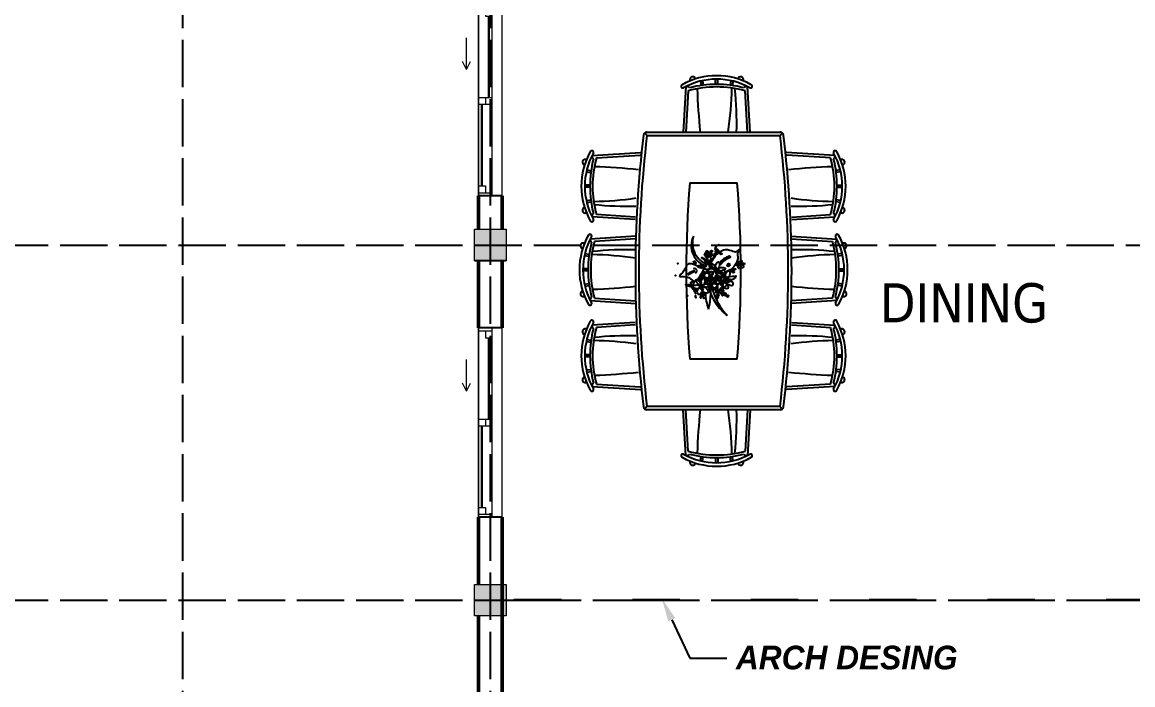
# Model space of a CAD drawing. Header units: inches. Extents: x 8351 to 42256, y 21052 to 33437.
# Drawn here: x 39915.1 to 40196.5, y 32830.3 to 32998.2 of the extents above; entities that cross this region are included whole.
import ezdxf
from ezdxf import colors
from ezdxf.entities.mleader import LeaderData, LeaderLine
from ezdxf.math import Vec2, Vec3

# ---------------------------------------------------------------- set-up
doc = ezdxf.new("R2010")
doc.units = ezdxf.units.IN
doc.header["$MEASUREMENT"] = 0
doc.linetypes.add('ACAD_ISO02W100', pattern=[15, 12, -3])
doc.linetypes.add('ACAD_ISO03W100', pattern=[30, 12, -18])
for name, color, linetype, lineweight in [('A-COLS', 52, 'Continuous', 9), ('A-DIM', 7, 'Continuous', 25), ('A-GLAZ', 160, 'Continuous', 13), ('A-TEXT', 7, 'Continuous', 25), ('A-WALL', 7, 'Continuous', 35)]:
    doc.layers.add(name, color=color, linetype=linetype, lineweight=lineweight)
for name, color, linetype in [('A-FUNTURE', 241, 'Continuous'), ('A-G-BEAM', 8, 'ACAD_ISO02W100'), ('LAYER2', 7, 'Continuous')]:
    doc.layers.add(name, color=color, linetype=linetype)
doc.styles.add('PDF Tahoma', font='tahoma.ttf')
doc.styles.get("Standard").update_dxf_attribs({"font": 'consolab.ttf', "height": 11})

# ---------------------------------------------------------------- blocks, each defined once
blk = doc.blocks.new('A$C71D65ADD')
at = {"layer": 'LAYER2', "linetype": 'ByBlock', "ltscale": 6}
h = blk.add_hatch(color=8, dxfattribs=at)
h.paths.add_polyline_path([(343.8, 318.6, 1), (329, 318.6, 1)])
h.paths.add_polyline_path([(309.4, 329.6, 1.000001), (296.5, 329.6, 1.000001)])
h.paths.add_polyline_path([(327.6, 202.8, 1), (339.2, 202.8, 1)])
h.paths.add_polyline_path([(384.4, 129.2, 1), (399.1, 129.2, 1)])
h.paths.add_polyline_path([(209.8, 242.3, 1), (201.1, 242.3, 1)])
edge = h.paths.add_edge_path()
edge.add_ellipse((259.3, 215), major_axis=(0.8, -32), ratio=0.456297, start_angle=134.88396, end_angle=204.80978)
edge.add_arc((264.2, 250.2), 13.3, 208.44522, 291.7172)
h.paths.add_polyline_path([(326.7, 334.1, 1), (315.1, 334.1, 1)])
h.paths.add_polyline_path([(240.6, 409.5, 1), (265.5, 409.5, 1)])
h = blk.add_hatch(color=3, dxfattribs=at)
h.paths.add_polyline_path([(483, 292.5, 1), (495.4, 292.5, 1)])
h.paths.add_polyline_path([(508.8, 259.9, 0.193175), (506.9, 264.7, -0.071099), (498.4, 265.9, 0.269317), (494.9, 259.9, 1.000001)])
blk.add_hatch(color=1, dxfattribs=at).paths.add_polyline_path([(407.8, 125.7, 0.483518), (395.3, 135.6, -0.273676), (399.1, 129.2, -0.589818), (387.8, 122.9, 0.87026)])
at = {"layer": 'LAYER2', "color": 3, "linetype": 'ByBlock', "ltscale": 6}
for centre, radius in [((253.1, 409.5), 12.4), ((295.9, 351.3), 7.78), ((264.2, 250.2), 13.3), ((278.8, 302.7), 10.2), ((303, 329.6), 6.46), ((320.9, 334.1), 5.78), ((338.4, 288), 10.4), ((336.4, 318.6), 7.36), ((489.2, 292.5), 6.22), ((501.9, 259.9), 6.94), ((205.4, 242.3), 4.33), ((233.1, 235.7), 18.8), ((333.4, 202.8), 5.78), ((391.7, 129.2), 7.36), ((397.6, 125.7), 10.2)]:
    blk.add_circle(centre, radius, dxfattribs=at)
at = {"layer": 'LAYER2', "color": 1, "linetype": 'ByBlock', "ltscale": 6}
for centre, radius in [((313.9, 294), 21.5), ((329.3, 264.1), 16.1), ((381, 293.7), 21.3)]:
    blk.add_circle(centre, radius, dxfattribs=at)
at = {"layer": 'LAYER2', "color": 8, "linetype": 'ByBlock', "ltscale": 6}
blk.add_circle((342.1, 168.9), 14.2, dxfattribs=at)
at = {"layer": 'LAYER2', "color": 3, "linetype": 'ByBlock', "ltscale": 6}
for centre, radius, start, end in [((324.8, 440), 4.99, 332.3767, 237.12596), ((47.6, 279.9), 315.6, 19.91219, 29.58996), ((55.3, 284.6), 315.6, 19.70731, 29.58996), ((545.6, 251.3), 166.9, 62.91009, 164.49177), ((566.2, 233.5), 175.3, 71.57179, 163.22532), ((325.4, -117.1), 413.2, 95.89339, 141.95957), ((341, -231.3), 502.3, 91.78754, 132.75016), ((188.7, -78.1), 386.1, 91.94687, 111.12091), ((186.5, 829.4), 564.2, 255.95137, 281.35481), ((188.7, -78.1), 386.1, 85.23107, 85.4239), ((188.7, -78.1), 386.1, 76.04029, 81.12682), ((483.7, 290.8), 25.6, 89.52524, 198.09614), ((466.6, 301.1), 7.25, 14.78506, 307.3859), ((472.8, 283.9), 10.6, 358.76988, 279.35478), ((476.2, 263.7), 9.89, 132.77094, 99.35478), ((449.3, 323.7), 35.7, 307.3859, 349.32328), ((490.2, 293.2), 13.4, 212.19892, 185.73197), ((507, 294.9), 30.2, 185.73197, 274.9709)]:
    blk.add_arc(centre, radius, start, end, dxfattribs=at)
at = {"layer": 'LAYER2', "color": 2, "linetype": 'ByBlock', "ltscale": 6}
for centre, radius, start, end in [((350.6, 391.8), 18.1, 196.67434, 39.17837), ((325.8, 76.8), 132.8, 15.91693, 57.60119), ((336.3, 83.9), 132.8, 15.91693, 57.60119), ((458.3, 117.5), 6.35, 222.21461, 51.0439)]:
    blk.add_arc(centre, radius, start, end, dxfattribs=at)
at = {"layer": 'LAYER2', "color": 1, "linetype": 'ByBlock', "ltscale": 6}
blk.add_arc((445.2, 278.2), 15, 46.09443, 18.09614, dxfattribs=at)
at = {"layer": 'LAYER2', "color": 3, "linetype": 'ByBlock', "ltscale": 6}
for centre, major_axis, ratio in [((195.8, 349.7), (31.6, -11.1), 0.572914), ((203.3, 316.1), (25.6, 26.6), 0.525572), ((224.4, 372.3), (0.8, -32), 0.456297), ((258.8, 329.5), (-32.5, 10), 0.449099), ((255.7, 359.7), (-24.1, -22.5), 0.317405), ((233.8, 305.9), (-7.2, 38.6), 0.354767), ((352.1, 256.8), (0.8, -32), 0.456297), ((383.4, 244.2), (-24.1, -22.5), 0.317405), ((230.8, 192.4), (31.6, -11.1), 0.572914), ((238.2, 158.8), (25.6, 26.6), 0.525572), ((254.6, 155.1), (31.6, -11.1), 0.572914), ((259.3, 215), (0.8, -32), 0.456297), ((268.8, 148.6), (-7.2, 38.6), 0.354767), ((293.7, 172.2), (-32.5, 10), 0.449099), ((290.7, 202.4), (-24.1, -22.5), 0.317405), ((283.1, 177.7), (0.8, -32), 0.456297), ((314.5, 165.1), (-24.1, -22.5), 0.317405), ((323.5, 234.2), (31.6, -11.1), 0.572914), ((331, 200.6), (25.6, 26.6), 0.525572), ((361.5, 190.4), (-7.2, 38.6), 0.354767), ((386.5, 214), (-32.5, 10), 0.449099), ((262, 121.5), (25.6, 26.6), 0.525572), ((292.6, 111.3), (-7.2, 38.6), 0.354767), ((317.5, 134.8), (-32.5, 10), 0.449099), ((383.7, 41.2), (15.8, -5.5), 0.572914), ((387.5, 24.4), (12.8, 13.3), 0.525572), ((398, 52.5), (0.4, -16), 0.456297), ((402.7, 19.3), (-3.6, 19.3), 0.354767), ((415.2, 31.1), (-16.2, 5), 0.449099), ((413.7, 46.2), (-12.1, -11.2), 0.317405)]:
    blk.add_ellipse(centre, major_axis=major_axis, ratio=ratio, dxfattribs=at)
at = {"layer": 'LAYER2', "color": 3, "linetype": 'ByBlock', "ltscale": 6, "start_tangent": (-0.192355, 0.981325)}
blk.add_spline([(367.8, 334.6), (398.1, 448.6), (348.7, 476.8), (306.8, 508.8), (303.4, 454.7), (270.6, 399.3), (361.7, 320.3)], degree=3, dxfattribs=at)
at = {"layer": 'LAYER2', "color": 3, "linetype": 'ByBlock', "ltscale": 6}
blk.add_open_spline([(395, 249.7), (396.5, 275.4), (513.8, 211.6), (526.2, 131), (490.7, 70.2), (526.8, 34.8), (486, 61.5), (430.4, 43.1), (358.8, 90.9), (343.2, 146.4), (341.9, 154.7)], degree=3, knots=[0, 0, 0, 0, 77.268559, 207.603491, 248.32855, 270.573512, 299.381354, 327.252179, 461.565377, 486.265875, 486.265875, 486.265875, 486.265875], dxfattribs=at)
for p in [(312.8, 540.1), (406, 521.7), (154.3, 446.8), (232.2, 441.7), (233.7, 446.1), (235.1, 443.2), (235.9, 437.1), (236.2, 435.1), (236.3, 442.3), (236.9, 452.7), (239.2, 450.9), (239.7, 439.6), (239.9, 461.3), (241, 453.2), (140.4, 381), (147.1, 385), (153.2, 385.8), (174.8, 385.6), (188.2, 393.6), (192.7, 382.9), (198.3, 394.9), (198.5, 378.5), (200.4, 371.5), (204.9, 391.7), (205.2, 382.5), (208.2, 405.5), (215.8, 410.7), (226.9, 420.4), (228.8, 406.2), (229.5, 431.1), (230, 419.8), (230.8, 406.5), (231.1, 411.7), (231.3, 402.5), (231.9, 405.6), (232, 412.8), (232.3, 410.8), (232.3, 410.8), (232.5, 408.8), (232.9, 421.2), (233, 428.4), (233.1, 412), (233.6, 431.6), (233.7, 415.1), (233.9, 429.6), (234.8, 399.8), (235.2, 419.5), (235.4, 403), (236.3, 404.1), (236.9, 414.5), (236.9, 407.3), (237.3, 427), (237.4, 403.3), (238.7, 424.1), (239.1, 429.3), (266.1, 350.4), (273.7, 355.6), (278.6, 357.3), (283.2, 353.8), (374.8, 347.5), (377.5, 358.1), (378.5, 350), (379.5, 358.4), (381.4, 351.4), (382.9, 355.8), (382.9, 355.8), (383.6, 366.2), (383.6, 366.2), (384.3, 352.9), (385.2, 354), (385.3, 368.5), (385.3, 361.2), (385.3, 361.2), (387.9, 357.5), (388.4, 353.4), (405.4, 387.6), (406.9, 384.7), (408.3, 389.1), (408.9, 392.2), (408.9, 385), (409.8, 393.4), (411.2, 383.2), (411.6, 395.7), (411.8, 386.4), (412.7, 387.6), (412.7, 387.6), (413.5, 381.5), (414.4, 389.9), (414.4, 389.9), (414.7, 395.1), (416.2, 392.2), (416.7, 388.1), (417, 393.3), (419, 386.4), (419.6, 389.5), (420.3, 399.9), (420.6, 397.9), (423.4, 392.1), (134.7, 316.3), (136.4, 318.6), (137.9, 323), (138.2, 320.9), (138.4, 342.6), (142.1, 345.2), (145, 346.6), (148.5, 344), (148.6, 327.5), (152.8, 342.5), (154, 341.6), (156.7, 328.6), (156.7, 321.4), (157, 326.5), (157.3, 331.7), (157.6, 322.5), (158.3, 340.1), (159, 319.6), (159.4, 339.2), (160.1, 318.7), (160.7, 314.7), (160.9, 336.3), (161.1, 334.3), (161.6, 323), (162.2, 326.2), (162.5, 324.2), (163, 320.1), (163.8, 337.8), (164.7, 346.1), (164.8, 329.7), (165.9, 314.3), (167.4, 325.9), (169.2, 328.2), (170.6, 332.5), (172.6, 318.3), (172.9, 330.7), (173.2, 321.5), (173.6, 341.1), (174, 322.6), (174.9, 323.8), (177, 331.3), (177.9, 339.7), (178.1, 330.4), (259.1, 341.3), (262.6, 345.8), (269.1, 280), (272.8, 282.5), (274.9, 266.6), (275, 280.8), (275, 262), (275.8, 263.1), (276.4, 270.8), (278.1, 261.3), (278.4, 278.2), (278.7, 264.5), (279.8, 275.3), (279.8, 275.3), (281, 281.6), (281.5, 277.6), (281.8, 275.6), (282.3, 271.6), (282.7, 276.7), (282.9, 274.7), (283.7, 268.8), (285.2, 273), (285.3, 261.3), (285.6, 285.2), (286.9, 268.2), (287.4, 337.8), (287.4, 261.6), (289.1, 266.4), (289.5, 278.7), (290.2, 265.6), (290.6, 270.7), (292, 267.8), (292.4, 287.2), (293.1, 267), (295.1, 267.2), (295.7, 260.6), (299.5, 280), (299.6, 263.8), (307, 261.7), (308.7, 264), (308.8, 278.2), (311.1, 330.7), (311.3, 328.7), (316.3, 330.3), (340, 265.1), (364.9, 313.2), (365.2, 311.1), (366.4, 317.5), (367, 320.7), (367.9, 321.8), (368.9, 260.9), (369.6, 316.9), (370.4, 265.2), (370.5, 318), (371.4, 319.2), (372.1, 267.4), (374.6, 263.7), (374.9, 261.7), (375.5, 264.8), (375.7, 317.7), (375.7, 262.8), (376.3, 320.9), (376.4, 335.3), (376.5, 342.5), (376.9, 324), (376.9, 324), (376.9, 269.1), (376.9, 262), (377.5, 327.2), (378, 261.1), (378.9, 324.3), (379.1, 346), (379.3, 336.7), (380.1, 323.4), (380.1, 268.5), (380.2, 337.9), (380.5, 335.8), (380.6, 264.5), (380.8, 341), (380.9, 317.4), (382.9, 262.8), (383.2, 322.8), (383.2, 267.9), (384, 269), (384.1, 324), (384.4, 274.1), (384.7, 327.1), (384.9, 317.9), (385, 332.3), (385.7, 264.2), (385.8, 319), (386.3, 267.3), (386.4, 322.2), (386.5, 329.4), (386.6, 265.3), (387.3, 323.4), (387.6, 321.3), (387.6, 321.3), (387.9, 333.8), (388.4, 322.5), (388.4, 315.3), (389.3, 323.6), (389.4, 330.9), (390.2, 324.8), (390.5, 330), (391.3, 323.9), (392.1, 317.8), (392.2, 325.1), (392.8, 321), (392.9, 335.5), (392.9, 271.2), (393.1, 333.4), (394, 334.6), (394, 334.6), (395.4, 267.5), (396.7, 338), (396.9, 328.8), (397.5, 339.2), (398.4, 340.3), (401.6, 339.7), (402.5, 279), (405.1, 282.5), (407.4, 273.5), (410.6, 280.1), (411.2, 276.1), (413.2, 293.2), (414.2, 291.9), (414.3, 268.2), (414.6, 290.3), (415.5, 291.5), (416.1, 277.8), (416.3, 285.5), (416.3, 268.5), (416.6, 290.6), (417.5, 291.7), (417.6, 282.1), (417.7, 296.5), (418, 287.8), (419, 279.2), (419.3, 284.4), (419.4, 298.8), (419.7, 282.9), (420, 288), (420.2, 285.5), (420.6, 291.1), (420.9, 295.9), (421, 272.2), (421.5, 306.3), (422.2, 285.8), (422.7, 274.5), (423.3, 277.7), (423.5, 268.4), (423.8, 297.6), (424.1, 302.8), (424.2, 309.8), (425.5, 292.4), (426.6, 291.9), (427.2, 302.2), (427.8, 305.3), (428.4, 262.9), (429.3, 302.2), (430.5, 308.5), (430.7, 261.2), (430.9, 297.6), (432.3, 301.8), (435, 312.3), (438.5, 302.4), (438.6, 307.7), (439.5, 316), (443, 320.5), (446.4, 325), (447.2, 319), (447.9, 329.3), (449.4, 333.5), (451.1, 335.8), (451.3, 333.8), (134.1, 213.2), (136.4, 211.5), (137.3, 212.6), (144, 216.6), (144.2, 207.3), (146.9, 218), (151.2, 216.5), (152.6, 206.4), (152.9, 211.6), (153.8, 212.7), (156.4, 216.2), (156.7, 214.2), (156.9, 212.1), (156.9, 212.1), (157.3, 217.3), (157.7, 173.9), (158.1, 211.3), (158.3, 202), (158.7, 214.4), (158.7, 214.4), (159, 212.4), (159.3, 217.6), (159.3, 217.6), (159.4, 176.1), (161.6, 215.9), (168.2, 181.7), (168.2, 181.7), (168.8, 177.7), (170.3, 182), (172.8, 178.2), (173.1, 176.2), (173.4, 181.4), (173.4, 174.2), (173.8, 186.6), (174.2, 206.2), (174.9, 178.5), (174.9, 178.5), (176.9, 178.7), (177.5, 181.9), (177.8, 187.1), (178.3, 175.8), (178.8, 202.7), (179.2, 184.2), (180.6, 212.2), (180.6, 174.1), (181.2, 208.2), (181.3, 222.6), (181.8, 218.6), (181.8, 211.3), (182.1, 178.4), (184.4, 207.6), (184.7, 214), (185, 212), (185, 210.7), (185.5, 206.7), (185.7, 197.4), (188.5, 222.6), (188.5, 215.3), (189.1, 218.5), (189.3, 216.5), (189.6, 176.3), (189.8, 205.2), (189.9, 212.4), (190.5, 215.6), (191.3, 209.5), (191.4, 224), (191.4, 216.8), (191.4, 216.8), (192.1, 203.5), (192.6, 223.1), (193.1, 211.8), (193.5, 216.2), (193.9, 174.8), (194, 220.2), (194.3, 218.2), (194.3, 218.2), (194.9, 221.3), (195.4, 217.3), (195.7, 222.5), (195.8, 214.4), (196.5, 178.3), (196.9, 221.6), (197.2, 219.6), (197.4, 248.5), (197.4, 217.6), (197.8, 222.8), (198, 212.7), (198.7, 222.9), (198.9, 221.9), (199.2, 211.8), (199.2, 181.7), (200, 213), (200, 182.9), (200.3, 219), (200.4, 226.2), (200.6, 216.1), (201.4, 241.8), (201.5, 217.2), (202.1, 220.3), (202.3, 218.4), (203.8, 185.4), (203.8, 178.2), (204.7, 223.7), (204.7, 217.5), (205, 222.7), (205, 222.7), (205.5, 211.4), (205.7, 215.8), (206.1, 221.8), (206.3, 174.4), (206.5, 227), (206.7, 179.6), (207.5, 180.8), (207.9, 186), (207.9, 186), (208.1, 176.7), (208.6, 217.2), (208.7, 187.1), (209.3, 183.1), (209.3, 183.1), (209.5, 173.8), (210, 221.4), (210.1, 177), (210.2, 222.4), (210.3, 219.4), (210.4, 226.5), (210.6, 217.4), (211, 185.4), (211, 185.4), (211.4, 218.6), (211.6, 188.5), (212.2, 215.4), (213.5, 225.9), (213.5, 174.4), (213.7, 216.8), (213.7, 216.8), (213.9, 179.6), (214.5, 182.7), (215.2, 228.2), (215.6, 181.9), (215.7, 224.2), (215.7, 217.1), (216, 222.2), (216.3, 220.2), (216.3, 220.2), (216.4, 175.8), (217.7, 220.3), (217.9, 215.4), (219.3, 212.5), (219.4, 219.6), (219.7, 224.7), (221.1, 217.6), (222.3, 216.8), (222.5, 211.9), (226.8, 217.6), (231.3, 214.1), (235.5, 212.7), (236.1, 215.8), (239.5, 213.2), (240.4, 214.3), (255.3, 222), (279.9, 225.5), (280.3, 245.1), (281.2, 253.5), (281.7, 235), (282.7, 257.8), (283, 255.8), (283.8, 218.8), (284, 240.5), (284.4, 214.8), (284.4, 214.8), (284.4, 214.8), (284.6, 243.7), (285.6, 259.3), (285.9, 259.9), (286.5, 260.4), (286.5, 260.4), (286.8, 227.5), (287.3, 216.2), (288.2, 224.6), (289.9, 250.6), (291.4, 224), (292, 258), (292.8, 259.2), (295, 235.8), (295.1, 257.4), (295.5, 231.7), (297.7, 215.5), (298.1, 235.2), (311.3, 259.6), (366.3, 250.4), (369.4, 249.8), (370, 253), (370.6, 256.1), (371.4, 257.2), (372, 253.2), (372.8, 247.2), (375.4, 257.7), (375.4, 250.6), (376.6, 256.9), (377.1, 260), (377.1, 252.9), (377.7, 256), (378.5, 257.1), (388.5, 258.5), (442.2, 252.4), (449.1, 247.1), (456.2, 239.8), (464.6, 238.9), (469.5, 240.6), (476.7, 233.3), (478.1, 223.2), (478.9, 186.2), (479.3, 229.5), (481.5, 189.6), (481.6, 235), (482, 216.5), (482.9, 179.5), (483.2, 184.7), (484.6, 181.8), (485, 194.2), (485.5, 183), (486.1, 186.1), (486.2, 193.4), (487, 218.2), (487.5, 206.9), (487.6, 190.5), (487.7, 197.7), (488.8, 196.8), (489.1, 194.8), (489.6, 221.6), (490.4, 208.3), (490.8, 197.1), (491, 211.5), (491.1, 195), (491.1, 195), (491.7, 191), (492.3, 201.4), (492.3, 201.4), (492.6, 199.4), (493.3, 217), (493.5, 200.5), (493.6, 215), (494.4, 208.9), (494.7, 214.1), (494.7, 214.1), (494.9, 204.8), (495.2, 202.8), (495.3, 217.3), (495.3, 210), (495.6, 215.2), (495.9, 220.4), (496.1, 204), (496.8, 221.6), (497, 212.3), (497, 205.1), (497.3, 210.3), (498.2, 211.4), (498.2, 211.4), (498.4, 202.2), (498.6, 223.9), (499, 205.4), (499.1, 219.8), (499.3, 203.4), (499.6, 208.5), (500.1, 204.5), (500.5, 209.7), (501, 205.6), (501.4, 218.1), (502.1, 228.5), (502.2, 212), (502.5, 210), (503.6, 201.9), (503.7, 216.3), (504.5, 210.2), (505.2, 220.6), (506.2, 205.3), (506.8, 208.5), (507.4, 211.7), (509.6, 226.4), (512.1, 222.6), (516.4, 213.9), (518.3, 230.6), (522, 226), (523.7, 228.3), (527.8, 228.8), (531, 228.2), (537.9, 222.9), (549.2, 199.7), (554.2, 201.4), (147.1, 131.9), (149.7, 135.3), (150.3, 138.4), (152, 140.7), (152.8, 141.8), (152.8, 134.7), (153.4, 144.9), (154.6, 144.1), (155, 125.9), (157.6, 129.3), (158, 141.5), (158.9, 156.8), (159.1, 140.6), (162.5, 145.1), (163.7, 144.3), (165.7, 144.5), (166.2, 147.6), (167.4, 153.9), (167.4, 153.9), (167.8, 159), (167.9, 169.3), (168.5, 172.5), (168.5, 172.5), (168.9, 158.1), (169.3, 173.6), (169.9, 169.6), (170, 150.2), (170.7, 163.5), (170.8, 170.7), (170.9, 158.4), (171.1, 156.4), (172.2, 167.8), (172.2, 148.4), (172.3, 162.6), (172.4, 165.8), (173.5, 168.9), (173.7, 172.1), (173.9, 162.9), (174.2, 168.1), (174.8, 171.3), (175.2, 164), (176.6, 161.2), (177.1, 169.5), (177.1, 157.2), (181.4, 168), (182.3, 169.2), (196.1, 165.9), (201.4, 172.7), (202.5, 171.9), (209.8, 171.8), (209.8, 171.8), (215, 171.5), (337.1, 90.5), (341.4, 96.1), (343.8, 108.6), (344.6, 102.6), (345.8, 116), (345.9, 92.7), (346.6, 110), (348.2, 98), (348.4, 112.2), (349, 122.5), (349.5, 111.4), (349.6, 118.5), (349.8, 116.5), (351.7, 102.5), (351.8, 116.8), (352, 107.7), (352, 100.6), (352.2, 91.5), (352.3, 112.8), (352.8, 101.7), (353.4, 104.8), (353.4, 97.7), (354, 107.9), (354.4, 89.7), (354.5, 103.9), (354.8, 102), (355.1, 100), (355.2, 114.2), (358.5, 97.4), (364.7, 89.1), (308, 69.5), (338.2, 82.9), (346.7, 86.7), (354.1, 84.6), (361.9, 71.5), (364.3, 84)]:
    blk.add_point(p, dxfattribs=at)
blk = doc.blocks.new('M_Window-Sliding-Double - 1500 x 1200mm 3-331050-B-FLOOR-PLAN')
at = {"layer": 'A-GLAZ'}
for p, q in [((8, 5.85), (10, 6.85)), ((8, 5.85), (10, 4.85)), ((8, 5.85), (16, 5.85)), ((24, 2.85), (-24, 2.85)), ((-24, -3.15), (24, -3.15))]:
    blk.add_line(p, q, dxfattribs=at)
at = {"layer": 'A-GLAZ', "lineweight": 20}
for p, q in [((-24, 2.85), (-24, -3.15)), ((-24, 2.85), (-21.5, 2.85)), ((-23.25, 2.85), (-23.25, -0.65)), ((-21.5, 2.85), (-21.5, 1.1)), ((-0.875, -0.65), (-0.875, 2.85)), ((-0.875, 2.85), (0.875, 2.85)), ((0.875, 2.85), (0.875, -0.65)), ((23.25, 2.85), (24, 2.85)), ((23.25, 2.85), (23.25, -0.65)), ((24, -3.15), (24, 2.85)), ((-21.5, 1.1), (-23.25, 1.1)), ((0.875, 1.1), (-0.875, 1.1)), ((21.5, 1.1), (21.5, -0.65)), ((23.25, 1.1), (21.5, 1.1)), ((-24, -0.65), (-23.25, -0.65)), ((-0.875, -0.65), (0.875, -0.65)), ((21.5, -0.65), (24, -0.65))]:
    blk.add_line(p, q, dxfattribs=at)
at = {"layer": 'A-GLAZ', "lineweight": 9}
for p, q in [((-21.5, 2.85), (-0.875, 2.85)), ((0.875, 2.85), (23.25, 2.85)), ((-23.25, -0.65), (-0.875, -0.65)), ((0.875, -0.65), (21.5, -0.65))]:
    blk.add_line(p, q, dxfattribs=at)
at = {"layer": 'A-GLAZ', "lineweight": 30}
for p, q in [((-21.5, 1.975), (-0.875, 1.975)), ((0.875, 0.225), (21.5, 0.225))]:
    blk.add_line(p, q, dxfattribs=at)

msp = doc.modelspace()

# ---------------------------------------------------------------- hatches: boundary and pattern name
at = {"layer": 'A-COLS'}
h = msp.add_hatch(color=1, dxfattribs=at)
h.dxf.hatch_style = 1
h.paths.add_polyline_path([(40037.7, 32945.72), (40029.7, 32945.72), (40029.7, 32937.72), (40037.7, 32937.72)])
h = msp.add_hatch(color=1, dxfattribs=at)
h.dxf.hatch_style = 1
h.paths.add_polyline_path([(40037.7, 32855.72), (40029.7, 32855.72), (40029.7, 32847.72), (40037.7, 32847.72)])

# ---------------------------------------------------------------- linework, layer by layer
at = {"layer": 'A-COLS', "color": 7}
for points in [[(40029.7, 32945.72), (40037.7, 32945.72), (40037.7, 32937.72), (40029.7, 32937.72)], [(40029.7, 32855.72), (40037.7, 32855.72), (40037.7, 32847.72), (40029.7, 32847.72)]]:
    msp.add_lwpolyline(points, close=True, dxfattribs=at)
at = {"layer": 'A-DIM'}
for p, q in [((40036.7, 32954.22), (40030.7, 32954.22)), ((40037.7, 32937.72), (40029.7, 32937.72)), ((40036.7, 32920.72), (40030.7, 32920.72)), ((40036.7, 32872.72), (40030.7, 32872.72))]:
    msp.add_line(p, q, dxfattribs=at)
at = {"layer": 'A-FUNTURE', "ltscale": 120}
for p, q in [((40086.93, 32983.25), (40087.09, 32982.15)), ((40087.45, 32983.33), (40087.61, 32982.23)), ((40090.79, 32982.44), (40090.79, 32983.75)), ((40091.32, 32982.44), (40091.32, 32983.75)), ((40094.67, 32983.33), (40094.51, 32982.23)), ((40095.19, 32983.25), (40095.03, 32982.15)), ((40083.28, 32981.89), (40082.55, 32970.34)), ((40083.87, 32980.81), (40083.22, 32970.34)), ((40098.9, 32970.34), (40098.25, 32980.81)), ((40099.56, 32970.34), (40098.84, 32981.89)), ((40073.4, 32969.46), (40072.83, 32970.13)), ((40073.4, 32970.34), (40107.11, 32970.34)), ((40073.4, 32969.46), (40107.11, 32969.46)), ((40107.11, 32969.46), (40107.68, 32970.13)), ((40059.5, 32964.4), (40071.78, 32965.17)), ((40060.59, 32963.81), (40071.69, 32964.5)), ((40121.01, 32964.4), (40108.73, 32965.17)), ((40119.92, 32963.81), (40108.82, 32964.5)), ((40058.14, 32960.75), (40059.24, 32960.59)), ((40122.37, 32960.75), (40121.27, 32960.59)), ((40058.07, 32960.23), (40059.17, 32960.07)), ((40122.44, 32960.23), (40121.35, 32960.07)), ((40058.96, 32956.89), (40057.64, 32956.89)), ((40058.96, 32956.36), (40057.64, 32956.36)), ((40084.25, 32957.46), (40096.27, 32957.46)), ((40121.56, 32956.89), (40122.87, 32956.89)), ((40121.56, 32956.36), (40122.87, 32956.36)), ((40058.07, 32953.01), (40059.17, 32953.17)), ((40058.14, 32952.49), (40059.24, 32952.65)), ((40122.37, 32952.49), (40121.27, 32952.65)), ((40122.44, 32953.01), (40121.35, 32953.17)), ((40070.44, 32948.82), (40060.59, 32949.43)), ((40110.07, 32948.82), (40119.92, 32949.43)), ((40070.42, 32948.16), (40059.5, 32948.84)), ((40110.09, 32948.16), (40121.01, 32948.84)), ((40070.57, 32943.95), (40059.02, 32943.23)), ((40109.94, 32943.95), (40121.49, 32943.23)), ((40070.57, 32943.29), (40060.11, 32942.63)), ((40109.94, 32943.29), (40120.4, 32942.63)), ((40057.59, 32939.05), (40058.69, 32938.89)), ((40057.66, 32939.57), (40058.76, 32939.42)), ((40122.85, 32939.57), (40121.75, 32939.42)), ((40122.92, 32939.05), (40121.83, 32938.89)), ((40058.48, 32935.71), (40057.16, 32935.71)), ((40058.48, 32935.18), (40057.16, 32935.18)), ((40122.04, 32935.71), (40123.35, 32935.71)), ((40122.04, 32935.18), (40123.35, 32935.18)), ((40057.59, 32931.84), (40058.69, 32932)), ((40057.66, 32931.31), (40058.76, 32931.47)), ((40122.85, 32931.31), (40121.75, 32931.47)), ((40122.92, 32931.84), (40121.83, 32932)), ((40059.02, 32927.66), (40070.57, 32926.94)), ((40060.11, 32928.26), (40070.57, 32927.6)), ((40120.4, 32928.26), (40109.94, 32927.6)), ((40121.49, 32927.66), (40109.94, 32926.94)), ((40070.42, 32922.12), (40059.5, 32921.44)), ((40070.44, 32921.46), (40060.59, 32920.85)), ((40110.07, 32921.46), (40119.92, 32920.85)), ((40110.09, 32922.12), (40121.01, 32921.44)), ((40058.07, 32917.27), (40059.17, 32917.11)), ((40058.14, 32917.79), (40059.24, 32917.63)), ((40122.37, 32917.79), (40121.27, 32917.63)), ((40122.44, 32917.27), (40121.35, 32917.11)), ((40058.96, 32913.92), (40057.64, 32913.92)), ((40058.96, 32913.4), (40057.64, 32913.4)), ((40096.27, 32912.82), (40084.25, 32912.82)), ((40121.56, 32913.92), (40122.87, 32913.92)), ((40121.56, 32913.4), (40122.87, 32913.4)), ((40058.07, 32910.05), (40059.17, 32910.21)), ((40122.44, 32910.05), (40121.35, 32910.21)), ((40058.14, 32909.53), (40059.24, 32909.69)), ((40122.37, 32909.53), (40121.27, 32909.69)), ((40059.5, 32905.88), (40071.78, 32905.11)), ((40060.59, 32906.47), (40071.69, 32905.78)), ((40121.01, 32905.88), (40108.73, 32905.11)), ((40119.92, 32906.47), (40108.82, 32905.78)), ((40073.4, 32900.82), (40072.83, 32900.15)), ((40107.11, 32900.82), (40073.4, 32900.82)), ((40107.11, 32899.94), (40073.4, 32899.94)), ((40083.28, 32888.39), (40082.55, 32899.94)), ((40083.87, 32889.48), (40083.22, 32899.94)), ((40098.9, 32899.94), (40098.25, 32889.48)), ((40099.56, 32899.94), (40098.84, 32888.39)), ((40107.11, 32900.82), (40107.68, 32900.15)), ((40086.93, 32887.03), (40087.09, 32888.13)), ((40087.45, 32886.96), (40087.61, 32888.06)), ((40090.79, 32887.84), (40090.79, 32886.53)), ((40091.32, 32887.84), (40091.32, 32886.53)), ((40094.67, 32886.96), (40094.51, 32888.06)), ((40095.19, 32887.03), (40095.03, 32888.13))]:
    msp.add_line(p, q, dxfattribs=at)
for centre, radius, start, end in [((40091.06, 32966.6), 18.03, 60.9174, 119.0826), ((40091.06, 32966.57), 17.19, 60.6916, 119.3084), ((40084.99, 32983.65), 0.721, 13.3234, 205.8544), ((40097.13, 32983.65), 0.721, 334.1456, 166.6766), ((40082.49, 32981.97), 0.441, 117.3198, 289.9422), ((40083.44, 32981.02), 0.887, 37.6096, 100.8592), ((40091.06, 32954.73), 27.05, 74.5891, 105.4109), ((40091.06, 32954.73), 27.71, 75.5568, 104.4432), ((40258.22, 32987.68), 172.22, 182.1151, 185.7774), ((40007.88, 32983.08), 87.04, 351.5869, 358.9649), ((40014.37, 32972.78), 81.76, 358.2941, 6.0421), ((40098.67, 32981.02), 0.887, 79.1408, 142.3904), ((40099.62, 32981.97), 0.441, 250.0578, 62.6802), ((40357.27, 32935.14), 286.82, 173.0991, 186.9009), ((40357.37, 32935.14), 286.04, 173.1088, 186.8912), ((40073.4, 32969.46), 0.88, 90, 170.7416), ((40107.11, 32969.46), 0.88, 9.2584, 90), ((39823.14, 32935.14), 286.04, 353.1088, 6.8912), ((39823.24, 32935.14), 286.82, 353.0991, 6.9009), ((40074.79, 32956.62), 18.03, 150.9174, 209.0826), ((40057.74, 32962.69), 0.721, 64.1456, 256.6766), ((40074.83, 32956.62), 17.19, 150.6916, 209.3084), ((40086.67, 32956.62), 27.71, 165.5568, 194.4432), ((40059.43, 32965.19), 0.441, 340.0578, 152.6802), ((40060.37, 32964.24), 0.887, 169.1408, 232.3904), ((40086.67, 32956.62), 27.05, 164.5891, 195.4109), ((40093.84, 32956.62), 27.05, 344.5891, 15.4109), ((40121.09, 32965.19), 0.441, 27.3198, 199.9422), ((40105.69, 32956.62), 17.19, 330.6916, 29.3084), ((40120.14, 32964.24), 0.887, 307.6096, 10.8592), ((40093.84, 32956.62), 27.71, 345.5568, 14.4432), ((40105.72, 32956.62), 18.03, 330.9174, 29.0826), ((40122.77, 32962.69), 0.721, 283.3234, 115.8544), ((40053.72, 32789.46), 172.22, 84.1555, 87.8849), ((40126.8, 32789.46), 172.22, 92.1151, 95.8445), ((40357.37, 32935.14), 274.04, 175.3282, 184.6718), ((39823.14, 32935.14), 274.04, 355.3282, 4.6718), ((40058.32, 33039.8), 87.04, 271.0351, 278.1501), ((40122.19, 33039.8), 87.04, 261.8499, 268.9649), ((40057.74, 32950.55), 0.721, 103.3234, 295.8544), ((40060.37, 32949.01), 0.887, 127.6096, 190.8592), ((40068.62, 33033.31), 81.76, 263.9579, 271.3501), ((40111.89, 33033.31), 81.76, 268.6499, 276.0421), ((40120.14, 32949.01), 0.887, 349.1408, 52.3904), ((40122.77, 32950.55), 0.721, 244.1456, 76.6766), ((40059.43, 32948.06), 0.441, 207.3198, 19.9422), ((40121.09, 32948.06), 0.441, 160.0578, 332.6802), ((40074.31, 32935.44), 18.03, 150.9174, 209.0826), ((40074.35, 32935.44), 17.19, 150.6916, 209.3084), ((40058.95, 32944.01), 0.441, 340.0578, 152.6802), ((40121.57, 32944.01), 0.441, 27.3198, 199.9422), ((40106.17, 32935.44), 17.19, 330.6916, 29.3084), ((40106.2, 32935.44), 18.03, 330.9174, 29.0826), ((40057.26, 32941.51), 0.721, 64.1456, 256.6766), ((40086.19, 32935.44), 27.71, 165.5568, 194.4432), ((40059.89, 32943.06), 0.887, 169.1408, 232.3904), ((40086.19, 32935.44), 27.05, 164.5891, 195.4109), ((40094.32, 32935.44), 27.05, 344.5891, 15.4109), ((40120.62, 32943.06), 0.887, 307.6096, 10.8592), ((40094.32, 32935.44), 27.71, 345.5568, 14.4432), ((40123.25, 32941.51), 0.721, 283.3234, 115.8544), ((40057.84, 32852.27), 87.04, 81.5869, 88.9649), ((40068.14, 32858.76), 81.76, 88.2941, 96.0421), ((40112.37, 32858.76), 81.76, 83.9579, 91.7059), ((40122.67, 32852.27), 87.04, 91.0351, 98.4131), ((40057.26, 32929.38), 0.721, 103.3234, 295.8544), ((40053.24, 33102.6), 172.22, 272.1151, 275.7774), ((40127.28, 33102.6), 172.22, 264.2226, 267.8849), ((40123.25, 32929.38), 0.721, 244.1456, 76.6766), ((40058.95, 32926.88), 0.441, 207.3198, 19.9422), ((40059.89, 32927.83), 0.887, 127.6096, 190.8592), ((40121.57, 32926.88), 0.441, 160.0578, 332.6802), ((40120.62, 32927.83), 0.887, 349.1408, 52.3904), ((40074.79, 32913.66), 18.03, 150.9174, 209.0826), ((40074.83, 32913.66), 17.19, 150.6916, 209.3084), ((40059.43, 32922.22), 0.441, 340.0578, 152.6802), ((40060.37, 32921.28), 0.887, 169.1408, 232.3904), ((40121.09, 32922.22), 0.441, 27.3198, 199.9422), ((40105.69, 32913.66), 17.19, 330.6916, 29.3084), ((40120.14, 32921.28), 0.887, 307.6096, 10.8592), ((40105.72, 32913.66), 18.03, 330.9174, 29.0826), ((40057.74, 32919.73), 0.721, 64.1456, 256.6766), ((40086.67, 32913.66), 27.71, 165.5568, 194.4432), ((40086.67, 32913.66), 27.05, 164.5891, 195.4109), ((40068.62, 32836.97), 81.76, 88.6499, 96.0421), ((40111.89, 32836.97), 81.76, 83.9579, 91.3501), ((40093.84, 32913.66), 27.05, 344.5891, 15.4109), ((40093.84, 32913.66), 27.71, 345.5568, 14.4432), ((40122.77, 32919.73), 0.721, 283.3234, 115.8544), ((40058.32, 32830.48), 87.04, 81.8499, 88.9649), ((40122.19, 32830.48), 87.04, 91.0351, 98.1501), ((40057.74, 32907.59), 0.721, 103.3234, 295.8544), ((40053.72, 33080.82), 172.22, 272.1151, 275.8445), ((40126.8, 33080.82), 172.22, 264.1555, 267.8849), ((40122.77, 32907.59), 0.721, 244.1456, 76.6766), ((40059.43, 32905.1), 0.441, 207.3198, 19.9422), ((40060.37, 32906.05), 0.887, 127.6096, 190.8592), ((40121.09, 32905.1), 0.441, 160.0578, 332.6802), ((40120.14, 32906.05), 0.887, 349.1408, 52.3904), ((40073.4, 32900.82), 0.88, 189.2584, 270), ((40258.22, 32882.6), 172.22, 174.2226, 177.8849), ((40007.88, 32887.21), 87.04, 1.0351, 8.4131), ((40014.37, 32897.51), 81.76, 353.9579, 1.7059), ((40107.11, 32900.82), 0.88, 270, 350.7416), ((40082.49, 32888.31), 0.441, 70.0578, 242.6802), ((40091.06, 32903.68), 18.03, 240.9174, 299.0826), ((40091.06, 32903.72), 17.19, 240.6916, 299.3084), ((40083.44, 32889.26), 0.887, 259.1408, 322.3904), ((40091.06, 32915.56), 27.05, 254.5891, 285.4109), ((40091.06, 32915.56), 27.71, 255.5568, 284.4432), ((40098.67, 32889.26), 0.887, 217.6096, 280.8592), ((40099.62, 32888.31), 0.441, 297.3198, 109.9422), ((40084.99, 32886.63), 0.721, 154.1456, 346.6766), ((40097.13, 32886.63), 0.721, 193.3234, 25.8544)]:
    msp.add_arc(centre, radius, start, end, dxfattribs=at)
at = {"layer": 'A-G-BEAM'}
for p, q in [((39955.7, 33413.72), (39955.7, 32332.72)), ((40033.7, 33413.72), (40033.7, 32332.72)), ((39759.7, 32941.72), (40709.7, 32941.72)), ((39759.7, 32851.72), (40709.7, 32851.72))]:
    msp.add_line(p, q, dxfattribs=at)
at = {"layer": 'A-WALL', "lineweight": 50}
for p, q in [((40030.7, 32954.22), (40030.7, 32945.72)), ((40036.7, 32945.72), (40036.7, 32954.22)), ((40030.7, 32937.72), (40030.7, 32920.72)), ((40036.7, 32920.72), (40036.7, 32937.72)), ((40030.7, 32872.72), (40030.7, 32855.72)), ((40036.7, 32687.72), (40036.7, 32872.72)), ((40030.7, 32847.72), (40030.7, 32807.72))]:
    msp.add_line(p, q, dxfattribs=at)
at = {"layer": 'A-WALL', "linetype": 'ACAD_ISO03W100'}
msp.add_line((40201.7, 32851.72), (40036.7, 32851.72), dxfattribs=at)

# ---------------------------------------------------------------- block references
at = {"layer": 'A-FUNTURE', "ltscale": 120, "xscale": 0.03240000000000001, "yscale": 0.03240000000000001, "zscale": 0.03240000000000001, "rotation": 90}
msp.add_blockref('A$C71D65ADD', (40098.16, 32923.85), dxfattribs=at)
at = {"layer": 'A-GLAZ', "rotation": 89.99999999999991}
for p in [(40033.55, 32978.22), (40033.55, 32896.72)]:
    msp.add_blockref('M_Window-Sliding-Double - 1500 x 1200mm 3-331050-B-FLOOR-PLAN', p, dxfattribs=at)

# ---------------------------------------------------------------- texts
at = {"layer": 'A-TEXT', "color": 7, "insert": (40132.42, 32921.91), "char_height": 9.944, "attachment_point": 7, "style": 'PDF Tahoma'}
msp.add_mtext('DINING', dxfattribs=at)

# ---------------------------------------------------------------- leaders
at = {"layer": 'A-TEXT', "color": 7}
ml = msp.add_multileader_mtext('Standard', dxfattribs=at)
ml.set_content('{\\fComic Sans MS|b1|i1|c0|p66; ARCH DESING}', color=7)
ml.set_leader_properties()
ml.build(insert=Vec2(0, 0))
ml.multileader.update_dxf_attribs({"text_right_attachment_type": 6, "dogleg_length": 0.36, "arrow_head_size": 6})
ctx = ml.context
ctx.base_point, ctx.char_height, ctx.arrow_head_size, ctx.landing_gap_size, ctx.plane_origin = Vec3(40093.61, 32836.98), 6, 6, 0.09, Vec3(40077.13, 32852.19)
ctx.right_attachment = 6
notes = []
notes.append((ctx, [(0, (1, 1, 0), (40084.27, 32836.98), (1, 0), 9.34, [(0, [(40077.13, 32852.19)], 0, [])])]))
ctx.mtext.insert, ctx.mtext.width, ctx.mtext.flow_direction = Vec3(40093.7, 32840.18), 62.1966, 5
for ctx, leaders in notes:
    for number, flags, end, landing, length, lines in leaders:
        leader = LeaderData()
        leader.index, (leader.has_last_leader_line, leader.has_dogleg_vector, leader.attachment_direction) = number, flags
        leader.last_leader_point, leader.dogleg_vector, leader.dogleg_length = Vec3(end), Vec3(landing), length
        for number, points, colour, breaks in lines:
            line = LeaderLine()
            line.index, line.vertices, line.color, line.breaks = number, Vec3.list(points), colors.encode_raw_color(colour), breaks
            leader.lines.append(line)
        ctx.leaders.append(leader)

doc.saveas('drawing.dxf')
